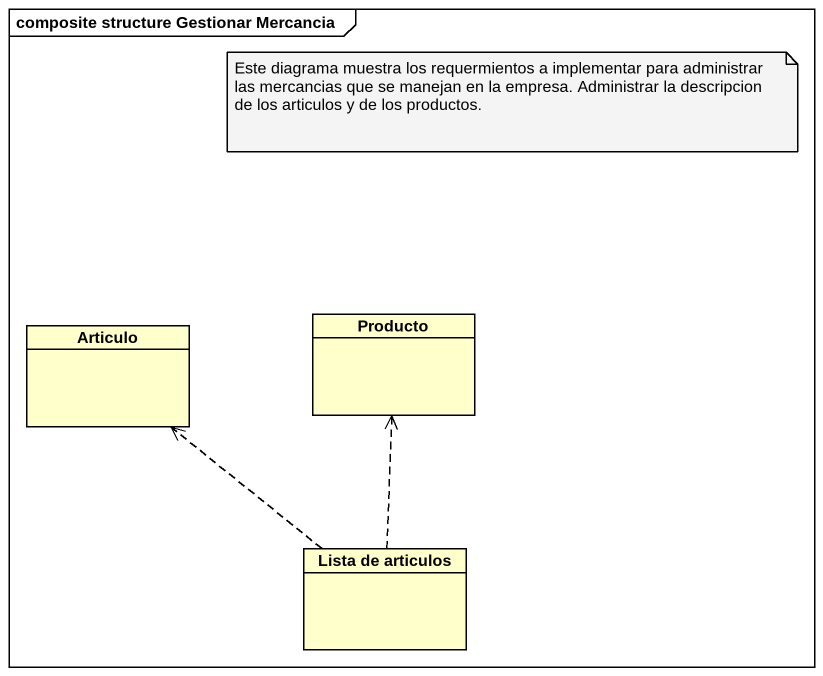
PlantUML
@startuml
mainframe composite structure Gestionar Mercancia
hide circle
hide empty members
class Articulo
class Producto
class "Lista de articulos" as Lista_de_articulos
Lista_de_articulos .up.> Articulo
Lista_de_articulos .up.> Producto
note as N1
  Este diagrama muestra los requermientos a implementar para administrar las mercancias que se manejan en la empresa. Administrar la descripcion de los articulos y de los productos.
end note
@enduml
